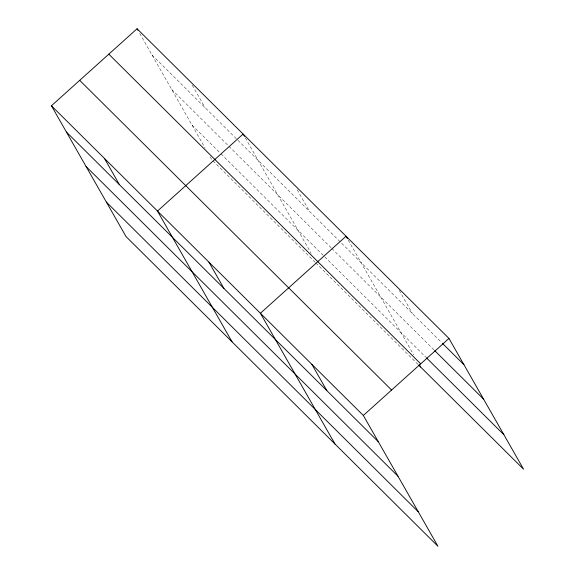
<?xml version="1.0" encoding="UTF-8"?>
<svg xmlns="http://www.w3.org/2000/svg" width="575" height="575" viewBox="0 0 575 575"><rect width="100%" height="100%" fill="white"/><g stroke="black" fill="none" stroke-linecap="round" stroke-linejoin="round"><path stroke-width="0.43" stroke-dasharray="2.88 2.16" d="M152.052 55.028L441.722 342.635M171.724 89.52L331.143 247.803M331.782 248.436L434.075 349.995M191.993 125.055L220.397 153.259M221.03 153.884L324.092 256.213M324.724 256.838L425.752 357.147M315.186 262.329L211.665 159.541L209.48 155.71M315.819 262.955L418.104 364.507M399.266 290.425L412.498 313.612M348.242 240.106L413.648 354.768M297.217 189.779L309.566 211.42M245.317 137.907L311.154 253.338M192.294 85.258L205.074 107.676M139.711 33.386L205.11 148.048"/><path stroke-width="0.86" d="M51.427 105.771L363.335 415.459L437.934 546.25L126.033 236.569L51.427 105.771L137.066 28.75L448.967 338.431L523.573 469.229L418.737 365.139M363.335 415.459L448.967 338.431M442.355 343.268L463.96 364.715M434.707 350.628L483.632 399.201M426.384 357.772L503.901 434.736M108.804 54.165L420.713 363.853M79.688 80.356L391.597 390.037M66.42 132.056L378.321 441.737M86.092 166.542L397.993 476.229M106.361 202.077L418.262 511.757M347.365 238.553L346.042 236.239L260.403 313.26L335.009 444.058M419.333 364.73L420.641 367.03M244.432 136.361L243.11 134.04L157.478 211.068L232.077 341.859M137.066 28.75L137.942 30.295M311.866 364.356L326.859 390.641M208.941 262.164L223.927 288.442M104.449 158.42L119.442 184.697"/></g></svg>
